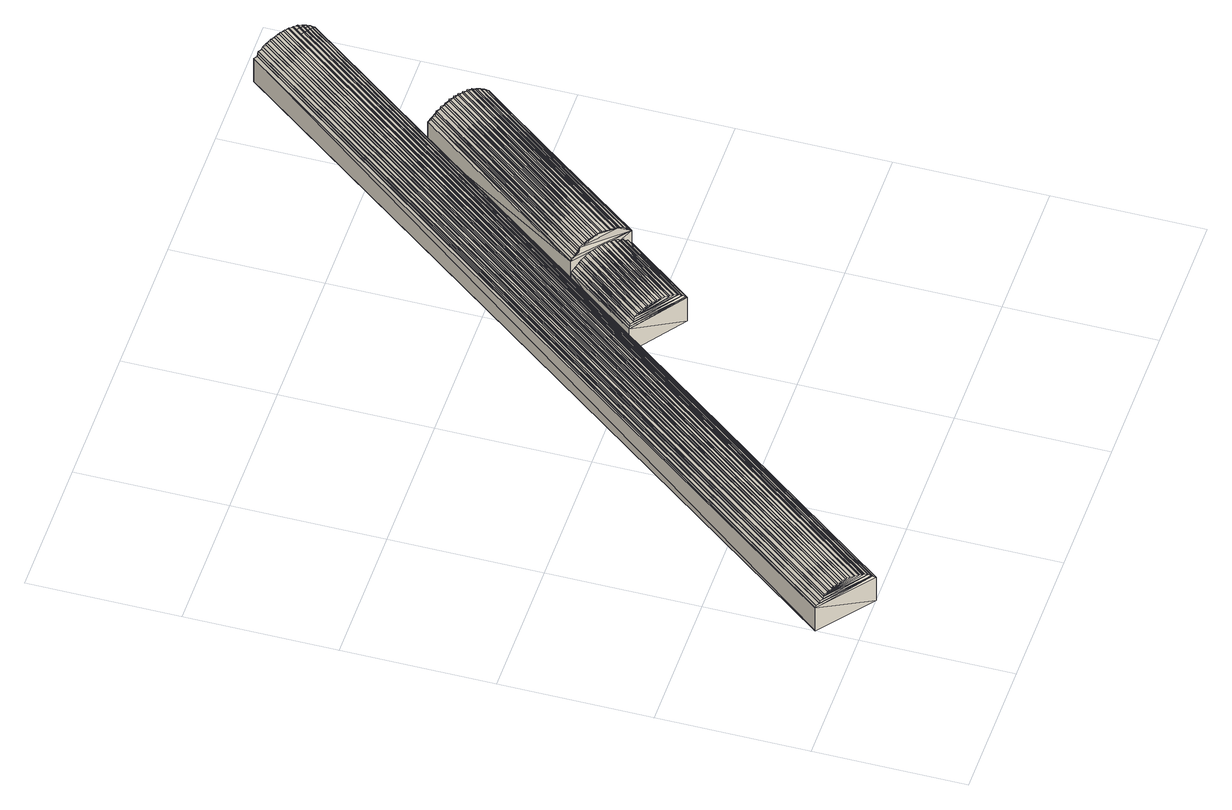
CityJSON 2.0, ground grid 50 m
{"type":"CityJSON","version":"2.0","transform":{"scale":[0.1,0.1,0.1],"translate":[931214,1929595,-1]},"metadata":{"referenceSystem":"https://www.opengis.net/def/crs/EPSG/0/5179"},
"CityObjects":{
"building1":{"type":"Building","geometry":[{"type":"MultiSurface","lod":"3","boundaries":[[[0,1,2]],[[3,2,1]],[[4,5,6]],[[7,8,5]],[[5,8,6]],[[9,10,8]],[[11,12,10]],[[10,12,8]],[[8,12,6]],[[13,14,12]],[[15,16,14]],[[14,16,12]],[[17,18,16]],[[19,20,18]],[[18,20,16]],[[16,20,12]],[[21,22,20]],[[23,24,22]],[[22,24,20]],[[25,26,24]],[[27,28,26]],[[26,28,24]],[[24,28,20]],[[20,28,12]],[[12,28,6]],[[29,30,28]],[[31,32,30]],[[30,32,28]],[[28,32,6]],[[33,34,32]],[[32,34,6]],[[34,35,6]],[[6,35,36]],[[37,38,39]],[[40,41,38]],[[38,41,39]],[[42,43,41]],[[44,45,43]],[[43,45,41]],[[41,45,39]],[[46,47,45]],[[48,49,47]],[[47,49,45]],[[50,51,49]],[[52,53,51]],[[51,53,49]],[[49,53,45]],[[54,55,53]],[[56,57,55]],[[55,57,53]],[[58,59,57]],[[60,61,59]],[[59,61,57]],[[57,61,53]],[[53,61,45]],[[45,61,39]],[[62,63,61]],[[64,65,63]],[[63,65,61]],[[61,65,39]],[[66,67,65]],[[65,67,39]],[[67,68,39]],[[39,68,69]],[[1,70,3]],[[71,3,70]],[[72,73,74]],[[75,74,73]],[[74,75,76]],[[77,76,75]],[[76,77,78]],[[79,78,77]],[[78,79,80]],[[81,80,79]],[[80,81,82]],[[83,82,81]],[[82,83,84]],[[85,84,83]],[[84,85,86]],[[87,86,85]],[[86,87,88]],[[89,88,87]],[[88,89,90]],[[91,90,89]],[[90,91,92]],[[93,92,91]],[[92,93,94]],[[95,94,93]],[[94,95,96]],[[97,96,95]],[[96,97,98]],[[99,98,97]],[[98,99,100]],[[101,100,99]],[[100,101,102]],[[103,102,101]],[[102,103,104]],[[105,104,103]],[[104,105,106]],[[107,106,105]],[[106,107,108]],[[109,108,107]],[[108,109,110]],[[111,110,109]],[[110,111,112]],[[113,112,111]],[[112,113,114]],[[115,114,113]],[[114,115,116]],[[117,116,115]],[[116,117,118]],[[119,118,117]],[[118,119,120]],[[121,120,119]],[[120,121,122]],[[123,122,121]],[[122,123,124]],[[125,124,123]],[[124,125,126]],[[127,126,125]],[[126,127,128]],[[129,128,127]],[[128,129,130]],[[131,130,129]],[[130,131,132]],[[133,132,131]],[[132,133,134]],[[135,134,133]],[[136,137,72]],[[73,72,137]],[[134,135,136]],[[137,136,135]],[[68,67,36]],[[6,36,67]],[[39,69,34]],[[35,34,69]],[[138,139,1]],[[70,1,139]],[[3,71,140]],[[141,140,71]],[[39,34,37]],[[33,37,34]],[[37,33,38]],[[32,38,33]],[[38,32,40]],[[31,40,32]],[[40,31,41]],[[30,41,31]],[[41,30,42]],[[29,42,30]],[[42,29,43]],[[28,43,29]],[[43,28,44]],[[27,44,28]],[[44,27,45]],[[26,45,27]],[[45,26,46]],[[25,46,26]],[[46,25,47]],[[24,47,25]],[[47,24,48]],[[23,48,24]],[[48,23,49]],[[22,49,23]],[[49,22,50]],[[21,50,22]],[[50,21,51]],[[20,51,21]],[[51,20,52]],[[19,52,20]],[[52,19,53]],[[18,53,19]],[[53,18,54]],[[17,54,18]],[[54,17,55]],[[16,55,17]],[[55,16,56]],[[15,56,16]],[[56,15,57]],[[14,57,15]],[[57,14,58]],[[13,58,14]],[[58,13,59]],[[12,59,13]],[[59,12,60]],[[11,60,12]],[[60,11,61]],[[10,61,11]],[[61,10,62]],[[9,62,10]],[[62,9,63]],[[8,63,9]],[[63,8,64]],[[7,64,8]],[[64,7,65]],[[5,65,7]],[[65,5,66]],[[4,66,5]],[[66,4,67]],[[6,67,4]],[[142,143,144]],[[144,143,145]],[[145,143,146]],[[146,143,147]],[[147,143,148]],[[148,143,149]],[[149,143,150]],[[150,143,151]],[[151,143,152]],[[152,143,153]],[[153,143,154]],[[154,143,155]],[[155,143,156]],[[156,143,157]],[[157,143,158]],[[158,143,159]],[[159,143,160]],[[160,143,161]],[[161,143,162]],[[143,163,162]],[[162,163,164]],[[163,165,164]],[[164,165,166]],[[165,167,166]],[[166,167,168]],[[167,169,168]],[[168,169,170]],[[169,141,170]],[[170,141,139]],[[139,141,70]],[[141,71,70]],[[3,140,1]],[[171,172,173]],[[172,174,173]],[[174,175,173]],[[175,176,173]],[[176,177,173]],[[177,178,173]],[[178,179,173]],[[179,180,173]],[[180,181,173]],[[181,182,173]],[[182,183,173]],[[183,184,173]],[[184,185,173]],[[185,186,173]],[[186,187,173]],[[187,188,173]],[[188,189,173]],[[189,190,173]],[[190,191,173]],[[173,191,192]],[[191,193,192]],[[192,193,194]],[[193,195,194]],[[194,195,196]],[[195,197,196]],[[196,197,198]],[[197,199,198]],[[198,199,140]],[[199,138,140]],[[140,138,1]],[[140,141,198]],[[169,198,141]],[[198,169,196]],[[167,196,169]],[[196,167,194]],[[165,194,167]],[[194,165,192]],[[163,192,165]],[[192,163,173]],[[143,173,163]],[[173,143,171]],[[142,171,143]],[[171,142,172]],[[144,172,142]],[[172,144,174]],[[145,174,144]],[[174,145,175]],[[146,175,145]],[[175,146,176]],[[147,176,146]],[[176,147,177]],[[148,177,147]],[[177,148,178]],[[149,178,148]],[[178,149,179]],[[150,179,149]],[[179,150,180]],[[151,180,150]],[[180,151,181]],[[152,181,151]],[[181,152,182]],[[153,182,152]],[[182,153,183]],[[154,183,153]],[[183,154,184]],[[155,184,154]],[[184,155,185]],[[156,185,155]],[[185,156,186]],[[157,186,156]],[[186,157,187]],[[158,187,157]],[[187,158,188]],[[159,188,158]],[[188,159,189]],[[160,189,159]],[[189,160,190]],[[161,190,160]],[[190,161,191]],[[162,191,161]],[[191,162,193]],[[164,193,162]],[[193,164,195]],[[166,195,164]],[[195,166,197]],[[168,197,166]],[[197,168,199]],[[170,199,168]],[[199,170,138]],[[139,138,170]],[[35,3,36]],[[1,36,3]],[[69,68,2]],[[0,2,68]],[[69,2,35]],[[3,35,2]],[[0,68,1]],[[36,1,68]],[[133,73,135]],[[137,135,73]],[[136,72,134]],[[84,86,82]],[[86,88,82]],[[88,90,82]],[[90,92,82]],[[92,94,82]],[[94,96,82]],[[96,98,82]],[[98,100,82]],[[100,102,82]],[[102,104,82]],[[104,106,82]],[[106,108,82]],[[108,110,82]],[[110,112,82]],[[112,114,82]],[[114,116,82]],[[116,118,82]],[[118,120,82]],[[120,122,82]],[[82,122,80]],[[122,124,80]],[[80,124,78]],[[124,126,78]],[[78,126,76]],[[126,128,76]],[[76,128,74]],[[128,130,74]],[[74,130,72]],[[130,132,72]],[[72,132,134]],[[85,83,87]],[[87,83,89]],[[89,83,91]],[[91,83,93]],[[93,83,95]],[[95,83,97]],[[97,83,99]],[[99,83,101]],[[101,83,103]],[[103,83,105]],[[105,83,107]],[[107,83,109]],[[109,83,111]],[[111,83,113]],[[113,83,115]],[[115,83,117]],[[117,83,119]],[[119,83,121]],[[121,83,123]],[[83,81,123]],[[123,81,125]],[[81,79,125]],[[125,79,127]],[[79,77,127]],[[127,77,129]],[[77,75,129]],[[129,75,131]],[[75,73,131]],[[131,73,133]]]}]}
},
"vertices":[
[1794,1720,10],[1346,1130,10],[1614,1860,10],[1166,1270,10],[1342,1140,167],[1338,1140,173],[1346,1130,160],[1333,1140,179],[1328,1150,185],[1322,1150,190],[1316,1160,195],[1310,1160,199],[1304,1160,203],[1298,1170,207],[1291,1170,210],[1284,1180,212],[1277,1180,214],[1270,1190,215],[1263,1200,216],[1256,1200,216],[1249,1210,216],[1243,1210,215],[1236,1220,214],[1229,1220,212],[1223,1230,210],[1216,1230,207],[1209,1240,203],[1203,1240,199],[1197,1250,195],[1191,1250,190],[1186,1250,185],[1181,1260,179],[1176,1260,173],[1171,1270,167],[1166,1270,160],[1166,1270,70],[1346,1130,70],[1619,1850,167],[1623,1850,173],[1614,1860,160],[1628,1840,179],[1634,1840,185],[1639,1840,190],[1645,1830,195],[1651,1830,199],[1657,1820,203],[1663,1820,207],[1670,1810,210],[1677,1810,212],[1684,1800,214],[1691,1800,215],[1698,1790,216],[1704,1790,216],[1711,1780,216],[1718,1780,215],[1725,1770,214],[1732,1770,212],[1738,1760,210],[1745,1760,207],[1751,1750,203],[1758,1750,199],[1764,1740,195],[1769,1740,190],[1775,1730,185],[1780,1730,179],[1785,1720,173],[1790,1720,167],[1794,1720,160],[1794,1720,70],[1614,1860,70],[1167,900,10],[987,1030,10],[1771,2460,110],[1,140,110],[1775,2450,117],[5,140,117],[1780,2450,123],[10,130,123],[1784,2450,129],[15,130,129],[1790,2440,135],[20,120,135],[1796,2440,140],[26,120,140],[1801,2430,145],[31,120,145],[1808,2430,149],[38,110,149],[1814,2420,153],[44,110,153],[1820,2420,157],[50,100,157],[1826,2410,160],[57,100,160],[1833,2410,162],[64,90,162],[1840,2400,164],[70,90,164],[1847,2400,165],[77,80,165],[1854,2390,166],[84,80,166],[1861,2390,166],[91,70,166],[1868,2380,166],[98,70,166],[1874,2380,165],[105,60,165],[1881,2370,164],[112,50,164],[1888,2370,162],[118,50,162],[1895,2360,160],[125,40,160],[1901,2360,157],[132,40,157],[1908,2350,153],[138,30,153],[1914,2350,149],[144,30,149],[1920,2340,145],[151,30,145],[1926,2340,140],[156,20,140],[1931,2330,135],[162,20,135],[1937,2330,129],[167,10,129],[1942,2330,123],[172,10,123],[1946,2320,117],[177,10,117],[1951,2320,110],[181,0,110],[1951,2320,10],[181,0,10],[1771,2460,10],[1,140,10],[1346,1130,110],[1167,900,110],[1166,1270,110],[987,1030,110],[1018,1010,145],[1012,1020,140],[1024,1010,149],[1030,1000,153],[1036,1000,157],[1043,990,160],[1049,990,162],[1056,980,164],[1063,980,165],[1070,970,166],[1077,970,166],[1084,960,166],[1091,960,165],[1098,950,164],[1104,940,162],[1111,940,160],[1118,930,157],[1124,930,153],[1131,920,149],[1136,920,145],[1143,920,140],[1006,1020,135],[1148,910,135],[1001,1020,129],[1153,910,129],[996,1030,123],[1158,900,123],[991,1030,117],[1163,900,117],[1197,1250,145],[1203,1240,149],[1191,1250,140],[1209,1240,153],[1216,1230,157],[1223,1230,160],[1229,1220,162],[1236,1220,164],[1243,1210,165],[1249,1210,166],[1256,1200,166],[1263,1200,166],[1270,1190,165],[1277,1180,164],[1284,1180,162],[1291,1170,160],[1298,1170,157],[1304,1160,153],[1310,1160,149],[1316,1160,145],[1322,1150,140],[1186,1250,135],[1328,1150,135],[1181,1260,129],[1333,1140,129],[1176,1260,123],[1338,1140,123],[1171,1270,117],[1342,1140,117]
]}
